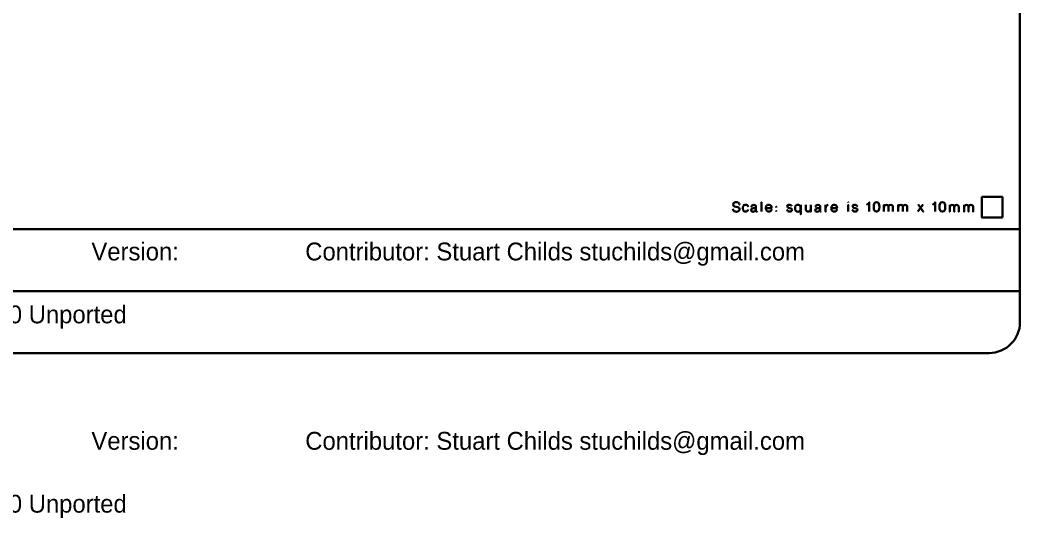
# Model space of a CAD drawing. Header units: inches. Extents: x 15 to 785, y -665 to -15.
# Drawn here: x 300.4 to 785, y -664.9 to -423.6 of the extents above; entities that cross this region are included whole.
import ezdxf

# ---------------------------------------------------------------- set-up
doc = ezdxf.new("R2010")
doc.units = ezdxf.units.IN
doc.header["$MEASUREMENT"] = 0
doc.layers.add('Layer 1', color=7, linetype='Continuous')

# ---------------------------------------------------------------- blocks, each defined once
blk = doc.blocks.new('block 2')
at = {"layer": 'Layer 1', "color": 179, "lineweight": 35, "true_color": 0x231f20}
blk.add_lwpolyline([(785, -555), (15, -555), (15, -525), (785, -525), (785, -555)], dxfattribs=at)
blk.add_open_spline([(785, -570), (785, -578.28), (778.28, -585), (770, -585), (770, -585), (30, -585), (30, -585), (21.72, -585), (15, -578.28), (15, -570), (15, -570), (15, -30), (15, -30), (15, -21.72), (21.72, -15), (30, -15), (30, -15), (770, -15), (770, -15), (778.28, -15), (785, -21.72), (785, -30), (785, -30), (785, -570), (785, -570)], degree=3, knots=[0, 0, 0, 0, 1, 1, 1, 2, 2, 2, 3, 3, 3, 4, 4, 4, 5, 5, 5, 6, 6, 6, 7, 7, 7, 8, 8, 8, 8], dxfattribs=at)
blk = doc.blocks.new('block 3')
at = {"layer": 'Layer 1', "color": 30, "lineweight": 35, "true_color": 0xf58726}
for points, knots in [([(645.92, -515.08), (645.92, -516.1), (646.69, -516.5), (647.6, -516.5), (648.52, -516.5), (649.1, -515.93), (649.12, -515.36), (649.14, -514.8), (648.85, -514.36), (648.29, -514.24), (648.29, -514.24), (646.73, -513.9), (646.73, -513.9), (646.29, -513.81), (646.03, -513.55), (646.03, -512.95), (646.03, -512.36), (646.53, -511.84), (647.45, -511.84), (648.36, -511.84), (649.03, -512.27), (649, -513.03), (649.03, -512.27), (648.36, -511.84), (647.45, -511.84), (646.53, -511.84), (646.03, -512.36), (646.03, -512.95), (646.03, -513.55), (646.28, -513.8), (646.73, -513.9), (646.73, -513.9), (648.29, -514.24), (648.29, -514.24), (648.86, -514.36), (649.14, -514.8), (649.12, -515.36), (649.1, -515.93), (648.52, -516.5), (647.6, -516.5), (646.69, -516.5), (645.92, -516.1), (645.92, -515.08)], [0, 0, 0, 0, 1, 1, 1, 2, 2, 2, 3, 3, 3, 4, 4, 4, 5, 5, 5, 6, 6, 6, 7, 7, 7, 8, 8, 8, 9, 9, 9, 10, 10, 10, 11, 11, 11, 12, 12, 12, 13, 13, 13, 14, 14, 14, 14]), ([(653.25, -515.43), (653.23, -515.96), (652.65, -516.47), (652.11, -516.47), (651.58, -516.47), (650.66, -516.38), (650.66, -514.78), (650.66, -513.2), (651.69, -513.18), (652.14, -513.18), (652.59, -513.18), (653.19, -513.53), (653.23, -513.97), (653.19, -513.53), (652.59, -513.18), (652.14, -513.18), (651.69, -513.18), (650.66, -513.2), (650.66, -514.78), (650.66, -516.38), (651.58, -516.47), (652.11, -516.47), (652.65, -516.47), (653.23, -515.96), (653.25, -515.43)], [0, 0, 0, 0, 1, 1, 1, 2, 2, 2, 3, 3, 3, 4, 4, 4, 5, 5, 5, 6, 6, 6, 7, 7, 7, 8, 8, 8, 8]), ([(657.05, -516.05), (657.05, -516.05), (657.05, -513.96), (657.05, -513.96), (657.05, -513.7), (656.92, -513.19), (656.06, -513.19), (655.2, -513.19), (654.88, -513.58), (654.88, -513.98), (654.88, -513.58), (655.2, -513.19), (656.06, -513.19), (656.92, -513.19), (657.05, -513.7), (657.05, -513.96), (657.05, -513.96), (657.05, -516.05), (657.05, -516.05), (657.05, -516.43), (657.5, -516.47), (657.5, -516.47), (657.5, -516.47), (657.05, -516.43), (657.05, -516.05)], [0, 0, 0, 0, 1, 1, 1, 2, 2, 2, 3, 3, 3, 4, 4, 4, 5, 5, 5, 6, 6, 6, 7, 7, 7, 8, 8, 8, 8]), ([(659.69, -516.47), (659.69, -516.47), (659.69, -511.89), (659.69, -511.89), (659.69, -511.89), (659.69, -516.47), (659.69, -516.47)], [0, 0, 0, 0, 1, 1, 1, 2, 2, 2, 2]), ([(661.81, -514.73), (661.81, -514.73), (664.65, -514.73), (664.65, -514.73), (664.65, -514.02), (664.37, -513.12), (663.36, -513.12), (662.36, -513.12), (661.8, -513.81), (661.8, -514.85), (661.8, -515.91), (662.52, -516.47), (663.36, -516.44), (664.21, -516.42), (664.58, -515.76), (664.62, -515.52), (664.58, -515.76), (664.21, -516.42), (663.36, -516.44), (662.52, -516.47), (661.8, -515.91), (661.8, -514.85), (661.8, -513.81), (662.36, -513.12), (663.36, -513.12), (664.37, -513.12), (664.65, -514.02), (664.65, -514.73), (664.65, -514.73), (661.81, -514.73), (661.81, -514.73)], [0, 0, 0, 0, 1, 1, 1, 2, 2, 2, 3, 3, 3, 4, 4, 4, 5, 5, 5, 6, 6, 6, 7, 7, 7, 8, 8, 8, 9, 9, 9, 10, 10, 10, 10]), ([(674.4, -513.79), (674.42, -513.63), (674.21, -513.19), (673.41, -513.16), (672.61, -513.14), (672.24, -513.39), (672.24, -513.88), (672.24, -514.38), (672.65, -514.53), (672.8, -514.57), (672.8, -514.57), (674, -514.93), (674, -514.93), (674.16, -514.97), (674.54, -515.14), (674.54, -515.61), (674.54, -516.08), (674.04, -516.47), (673.41, -516.47), (672.77, -516.47), (672.19, -516.13), (672.19, -515.63), (672.19, -516.13), (672.77, -516.47), (673.41, -516.47), (674.04, -516.47), (674.54, -516.08), (674.54, -515.61), (674.54, -515.14), (674.16, -514.97), (674, -514.93), (674, -514.93), (672.8, -514.57), (672.8, -514.57), (672.65, -514.53), (672.24, -514.38), (672.24, -513.88), (672.24, -513.39), (672.61, -513.14), (673.41, -513.16), (674.21, -513.19), (674.42, -513.63), (674.4, -513.79)], [0, 0, 0, 0, 1, 1, 1, 2, 2, 2, 3, 3, 3, 4, 4, 4, 5, 5, 5, 6, 6, 6, 7, 7, 7, 8, 8, 8, 9, 9, 9, 10, 10, 10, 11, 11, 11, 12, 12, 12, 13, 13, 13, 14, 14, 14, 14]), ([(676.02, -514.82), (676.02, -513.54), (676.63, -513.16), (677.36, -513.16), (678.11, -513.16), (678.71, -513.54), (678.71, -514.82), (678.71, -516.11), (678.11, -516.48), (677.36, -516.48), (676.63, -516.48), (676.02, -516.11), (676.02, -514.82)], [0, 0, 0, 0, 1, 1, 1, 2, 2, 2, 3, 3, 3, 4, 4, 4, 4]), ([(676.02, -514.82), (676.02, -513.54), (676.63, -513.16), (677.36, -513.16), (678.11, -513.16), (678.71, -513.54), (678.71, -514.82), (678.71, -516.11), (678.11, -516.48), (677.36, -516.48), (676.63, -516.48), (676.02, -516.11), (676.02, -514.82)], [0, 0, 0, 0, 1, 1, 1, 2, 2, 2, 3, 3, 3, 4, 4, 4, 4]), ([(678.72, -513.16), (678.72, -513.16), (678.72, -517.75), (678.72, -517.75), (678.72, -517.75), (678.72, -513.16), (678.72, -513.16)], [0, 0, 0, 0, 1, 1, 1, 2, 2, 2, 2]), ([(681.26, -513.2), (681.26, -513.2), (681.26, -515.32), (681.26, -515.62), (681.26, -515.91), (681.55, -516.45), (682.36, -516.46), (683.17, -516.47), (683.6, -515.84), (683.6, -515.25), (683.6, -515.84), (683.17, -516.47), (682.36, -516.46), (681.55, -516.45), (681.26, -515.91), (681.26, -515.62), (681.26, -515.32), (681.26, -513.2), (681.26, -513.2)], [0, 0, 0, 0, 1, 1, 1, 2, 2, 2, 3, 3, 3, 4, 4, 4, 5, 5, 5, 6, 6, 6, 6]), ([(683.6, -513.2), (683.6, -513.2), (683.6, -516.46), (683.6, -516.46), (683.6, -516.46), (683.6, -513.2), (683.6, -513.2)], [0, 0, 0, 0, 1, 1, 1, 2, 2, 2, 2]), ([(688.58, -516.47), (688.58, -516.47), (688.13, -516.43), (688.13, -516.05), (688.13, -516.05), (688.13, -513.96), (688.13, -513.96), (688.13, -513.7), (688, -513.19), (687.14, -513.19), (686.28, -513.19), (685.97, -513.58), (685.97, -513.98), (685.97, -513.58), (686.28, -513.19), (687.14, -513.19), (688, -513.19), (688.13, -513.7), (688.13, -513.96), (688.13, -513.96), (688.13, -516.05), (688.13, -516.05), (688.13, -516.43), (688.58, -516.47), (688.58, -516.47)], [0, 0, 0, 0, 1, 1, 1, 2, 2, 2, 3, 3, 3, 4, 4, 4, 5, 5, 5, 6, 6, 6, 7, 7, 7, 8, 8, 8, 8]), ([(692.04, -513.21), (691.45, -513.2), (690.77, -514.07), (690.79, -514.8), (690.77, -514.07), (691.45, -513.2), (692.04, -513.21)], [0, 0, 0, 0, 1, 1, 1, 2, 2, 2, 2]), ([(690.79, -513.21), (690.79, -513.21), (690.79, -516.47), (690.79, -516.47), (690.79, -516.47), (690.79, -513.21), (690.79, -513.21)], [0, 0, 0, 0, 1, 1, 1, 2, 2, 2, 2]), ([(693.5, -514.73), (693.5, -514.73), (696.34, -514.73), (696.34, -514.73), (696.34, -514.02), (696.06, -513.12), (695.05, -513.12), (694.05, -513.12), (693.5, -513.81), (693.5, -514.85), (693.5, -515.91), (694.21, -516.47), (695.05, -516.44), (695.9, -516.42), (696.27, -515.76), (696.32, -515.52), (696.27, -515.76), (695.9, -516.42), (695.05, -516.44), (694.21, -516.47), (693.5, -515.91), (693.5, -514.85), (693.5, -513.81), (694.05, -513.12), (695.05, -513.12), (696.06, -513.12), (696.34, -514.02), (696.34, -514.73), (696.34, -514.73), (693.5, -514.73), (693.5, -514.73)], [0, 0, 0, 0, 1, 1, 1, 2, 2, 2, 3, 3, 3, 4, 4, 4, 5, 5, 5, 6, 6, 6, 7, 7, 7, 8, 8, 8, 9, 9, 9, 10, 10, 10, 10]), ([(701.78, -511.99), (701.78, -511.99), (701.78, -511.88), (701.78, -511.88), (701.78, -511.88), (701.78, -511.99), (701.78, -511.99)], [0, 0, 0, 0, 1, 1, 1, 2, 2, 2, 2]), ([(701.78, -516.46), (701.78, -516.46), (701.78, -513.2), (701.78, -513.2), (701.78, -513.2), (701.78, -516.47), (701.78, -516.46)], [0, 0, 0, 0, 1, 1, 1, 2, 2, 2, 2]), ([(705.1, -513.16), (704.3, -513.14), (703.94, -513.39), (703.94, -513.88), (703.94, -514.38), (704.35, -514.53), (704.5, -514.57), (704.5, -514.57), (705.7, -514.93), (705.7, -514.93), (705.86, -514.97), (706.24, -515.14), (706.24, -515.61), (706.24, -516.08), (705.74, -516.47), (705.1, -516.47), (704.47, -516.47), (703.89, -516.13), (703.89, -515.63), (703.89, -516.13), (704.47, -516.47), (705.1, -516.47), (705.74, -516.47), (706.24, -516.08), (706.24, -515.61), (706.24, -515.14), (705.86, -514.97), (705.7, -514.93), (705.7, -514.93), (704.5, -514.57), (704.5, -514.57), (704.35, -514.53), (703.94, -514.38), (703.94, -513.88), (703.94, -513.39), (704.3, -513.14), (705.1, -513.16), (705.91, -513.19), (706.11, -513.63), (706.1, -513.79), (706.11, -513.63), (705.91, -513.19), (705.1, -513.16)], [0, 0, 0, 0, 1, 1, 1, 2, 2, 2, 3, 3, 3, 4, 4, 4, 5, 5, 5, 6, 6, 6, 7, 7, 7, 8, 8, 8, 9, 9, 9, 10, 10, 10, 11, 11, 11, 12, 12, 12, 13, 13, 13, 14, 14, 14, 14]), ([(711.98, -516.47), (711.98, -516.47), (711.98, -511.89), (711.98, -511.89), (711.98, -512.67), (711.22, -512.85), (710.9, -512.88), (711.22, -512.85), (711.98, -512.67), (711.98, -511.89), (711.98, -511.89), (711.98, -516.47), (711.98, -516.47)], [0, 0, 0, 0, 1, 1, 1, 2, 2, 2, 3, 3, 3, 4, 4, 4, 4]), ([(714.11, -514.18), (714.11, -512.92), (714.38, -511.89), (715.49, -511.89), (716.61, -511.89), (716.88, -512.92), (716.88, -514.18), (716.88, -515.44), (716.61, -516.47), (715.49, -516.47), (714.38, -516.47), (714.11, -515.44), (714.11, -514.18)], [0, 0, 0, 0, 1, 1, 1, 2, 2, 2, 3, 3, 3, 4, 4, 4, 4]), ([(714.11, -514.18), (714.11, -512.92), (714.38, -511.89), (715.49, -511.89), (716.61, -511.89), (716.88, -512.92), (716.88, -514.18), (716.88, -515.44), (716.61, -516.47), (715.49, -516.47), (714.38, -516.47), (714.11, -515.44), (714.11, -514.18)], [0, 0, 0, 0, 1, 1, 1, 2, 2, 2, 3, 3, 3, 4, 4, 4, 4]), ([(721.23, -516.47), (721.23, -516.47), (721.23, -514.35), (721.23, -514.05), (721.23, -513.76), (721.04, -513.21), (720.24, -513.21), (719.43, -513.2), (719.07, -513.83), (719.07, -514.42), (719.07, -513.83), (719.43, -513.2), (720.24, -513.21), (721.04, -513.21), (721.23, -513.76), (721.23, -514.05), (721.23, -514.35), (721.23, -516.47), (721.23, -516.47)], [0, 0, 0, 0, 1, 1, 1, 2, 2, 2, 3, 3, 3, 4, 4, 4, 5, 5, 5, 6, 6, 6, 6]), ([(719.07, -516.47), (719.07, -516.47), (719.07, -513.21), (719.07, -513.21), (719.07, -513.21), (719.07, -516.47), (719.07, -516.47)], [0, 0, 0, 0, 1, 1, 1, 2, 2, 2, 2]), ([(723.42, -516.47), (723.42, -516.47), (723.42, -514.35), (723.42, -514.05), (723.42, -513.76), (723.14, -513.21), (722.33, -513.21), (721.53, -513.2), (721.23, -513.83), (721.23, -514.42), (721.23, -513.83), (721.53, -513.2), (722.33, -513.21), (723.14, -513.21), (723.42, -513.76), (723.42, -514.05), (723.42, -514.35), (723.42, -516.47), (723.42, -516.47)], [0, 0, 0, 0, 1, 1, 1, 2, 2, 2, 3, 3, 3, 4, 4, 4, 5, 5, 5, 6, 6, 6, 6]), ([(728.21, -516.47), (728.21, -516.47), (728.21, -514.35), (728.21, -514.05), (728.21, -513.76), (728.02, -513.21), (727.21, -513.21), (726.4, -513.2), (726.04, -513.83), (726.04, -514.42), (726.04, -513.83), (726.4, -513.2), (727.21, -513.21), (728.02, -513.21), (728.21, -513.76), (728.21, -514.05), (728.21, -514.35), (728.21, -516.47), (728.21, -516.47)], [0, 0, 0, 0, 1, 1, 1, 2, 2, 2, 3, 3, 3, 4, 4, 4, 5, 5, 5, 6, 6, 6, 6]), ([(726.04, -516.47), (726.04, -516.47), (726.04, -513.21), (726.04, -513.21), (726.04, -513.21), (726.04, -516.47), (726.04, -516.47)], [0, 0, 0, 0, 1, 1, 1, 2, 2, 2, 2]), ([(730.39, -516.47), (730.39, -516.47), (730.39, -514.35), (730.39, -514.05), (730.39, -513.76), (730.11, -513.21), (729.31, -513.21), (728.5, -513.2), (728.21, -513.83), (728.21, -514.42), (728.21, -513.83), (728.5, -513.2), (729.31, -513.21), (730.11, -513.21), (730.39, -513.76), (730.39, -514.05), (730.39, -514.35), (730.39, -516.47), (730.39, -516.47)], [0, 0, 0, 0, 1, 1, 1, 2, 2, 2, 3, 3, 3, 4, 4, 4, 5, 5, 5, 6, 6, 6, 6]), ([(735.5, -516.47), (735.5, -516.47), (736.81, -514.65), (736.81, -514.65), (736.81, -514.65), (735.77, -513.21), (735.77, -513.21), (735.77, -513.21), (736.81, -514.65), (736.81, -514.65), (736.81, -514.65), (737.86, -513.21), (737.86, -513.21), (737.86, -513.21), (736.81, -514.65), (736.81, -514.65), (736.81, -514.65), (738.12, -516.47), (738.12, -516.47), (738.12, -516.47), (736.81, -514.65), (736.81, -514.65), (736.81, -514.65), (735.5, -516.47), (735.5, -516.47)], [0, 0, 0, 0, 1, 1, 1, 2, 2, 2, 3, 3, 3, 4, 4, 4, 5, 5, 5, 6, 6, 6, 7, 7, 7, 8, 8, 8, 8]), ([(743.88, -516.47), (743.88, -516.47), (743.88, -511.89), (743.88, -511.89), (743.88, -512.67), (743.12, -512.85), (742.8, -512.88), (743.12, -512.85), (743.88, -512.67), (743.88, -511.89), (743.88, -511.89), (743.88, -516.47), (743.88, -516.47)], [0, 0, 0, 0, 1, 1, 1, 2, 2, 2, 3, 3, 3, 4, 4, 4, 4]), ([(746.01, -514.18), (746.01, -512.92), (746.28, -511.89), (747.4, -511.89), (748.51, -511.89), (748.78, -512.92), (748.78, -514.18), (748.78, -515.44), (748.51, -516.47), (747.4, -516.47), (746.28, -516.47), (746.01, -515.44), (746.01, -514.18)], [0, 0, 0, 0, 1, 1, 1, 2, 2, 2, 3, 3, 3, 4, 4, 4, 4]), ([(746.01, -514.18), (746.01, -512.92), (746.28, -511.89), (747.4, -511.89), (748.51, -511.89), (748.78, -512.92), (748.78, -514.18), (748.78, -515.44), (748.51, -516.47), (747.4, -516.47), (746.28, -516.47), (746.01, -515.44), (746.01, -514.18)], [0, 0, 0, 0, 1, 1, 1, 2, 2, 2, 3, 3, 3, 4, 4, 4, 4]), ([(753.14, -514.05), (753.14, -513.76), (752.95, -513.21), (752.14, -513.21), (751.33, -513.2), (750.97, -513.83), (750.97, -514.42), (750.97, -513.83), (751.33, -513.2), (752.14, -513.21), (752.95, -513.21), (753.14, -513.76), (753.14, -514.05), (753.14, -514.35), (753.14, -516.47), (753.14, -516.47), (753.14, -516.47), (753.14, -514.35), (753.14, -514.05)], [0, 0, 0, 0, 1, 1, 1, 2, 2, 2, 3, 3, 3, 4, 4, 4, 5, 5, 5, 6, 6, 6, 6]), ([(750.97, -513.21), (750.97, -513.21), (750.97, -516.47), (750.97, -516.47), (750.97, -516.47), (750.97, -513.21), (750.97, -513.21)], [0, 0, 0, 0, 1, 1, 1, 2, 2, 2, 2]), ([(755.32, -514.05), (755.32, -513.76), (755.04, -513.21), (754.24, -513.21), (753.43, -513.2), (753.14, -513.83), (753.14, -514.42), (753.14, -513.83), (753.43, -513.2), (754.24, -513.21), (755.04, -513.21), (755.32, -513.76), (755.32, -514.05), (755.32, -514.35), (755.32, -516.47), (755.32, -516.47), (755.32, -516.47), (755.32, -514.35), (755.32, -514.05)], [0, 0, 0, 0, 1, 1, 1, 2, 2, 2, 3, 3, 3, 4, 4, 4, 5, 5, 5, 6, 6, 6, 6]), ([(760.11, -514.05), (760.11, -513.76), (759.92, -513.21), (759.11, -513.21), (758.3, -513.2), (757.94, -513.83), (757.94, -514.42), (757.94, -513.83), (758.3, -513.2), (759.11, -513.21), (759.92, -513.21), (760.11, -513.76), (760.11, -514.05), (760.11, -514.35), (760.11, -516.47), (760.11, -516.47), (760.11, -516.47), (760.11, -514.35), (760.11, -514.05)], [0, 0, 0, 0, 1, 1, 1, 2, 2, 2, 3, 3, 3, 4, 4, 4, 5, 5, 5, 6, 6, 6, 6]), ([(757.94, -513.21), (757.94, -513.21), (757.94, -516.47), (757.94, -516.47), (757.94, -516.47), (757.94, -513.21), (757.94, -513.21)], [0, 0, 0, 0, 1, 1, 1, 2, 2, 2, 2]), ([(762.29, -514.05), (762.29, -513.76), (762.01, -513.21), (761.21, -513.21), (760.4, -513.2), (760.11, -513.83), (760.11, -514.42), (760.11, -513.83), (760.4, -513.2), (761.21, -513.21), (762.01, -513.21), (762.29, -513.76), (762.29, -514.05), (762.29, -514.35), (762.29, -516.47), (762.29, -516.47), (762.29, -516.47), (762.29, -514.35), (762.29, -514.05)], [0, 0, 0, 0, 1, 1, 1, 2, 2, 2, 3, 3, 3, 4, 4, 4, 5, 5, 5, 6, 6, 6, 6]), ([(655.68, -516.5), (655.16, -516.49), (654.74, -516.32), (654.74, -515.74), (654.74, -515.15), (655.09, -514.9), (655.77, -514.83), (656.43, -514.77), (656.73, -514.67), (657.05, -514.58), (656.73, -514.67), (656.43, -514.77), (655.77, -514.83), (655.09, -514.9), (654.74, -515.15), (654.74, -515.74), (654.74, -516.32), (655.16, -516.49), (655.68, -516.5), (656.2, -516.52), (656.86, -515.91), (657.05, -515.63), (656.86, -515.91), (656.2, -516.52), (655.68, -516.5)], [0, 0, 0, 0, 1, 1, 1, 2, 2, 2, 3, 3, 3, 4, 4, 4, 5, 5, 5, 6, 6, 6, 7, 7, 7, 8, 8, 8, 8]), ([(666.9, -514.46), (666.9, -514.46), (666.9, -514.11), (666.9, -514.11), (666.9, -514.11), (666.9, -514.46), (666.9, -514.46)], [0, 0, 0, 0, 1, 1, 1, 2, 2, 2, 2]), ([(666.9, -516.47), (666.9, -516.47), (666.9, -516.12), (666.9, -516.12), (666.9, -516.12), (666.9, -516.47), (666.9, -516.47)], [0, 0, 0, 0, 1, 1, 1, 2, 2, 2, 2]), ([(688.13, -515.63), (687.94, -515.91), (687.29, -516.52), (686.77, -516.5), (686.24, -516.49), (685.82, -516.32), (685.82, -515.74), (685.82, -515.15), (686.18, -514.9), (686.85, -514.83), (687.52, -514.77), (687.81, -514.67), (688.13, -514.58), (687.81, -514.67), (687.52, -514.77), (686.85, -514.83), (686.18, -514.9), (685.82, -515.15), (685.82, -515.74), (685.82, -516.32), (686.24, -516.49), (686.77, -516.5), (687.29, -516.52), (687.94, -515.91), (688.13, -515.63)], [0, 0, 0, 0, 1, 1, 1, 2, 2, 2, 3, 3, 3, 4, 4, 4, 5, 5, 5, 6, 6, 6, 7, 7, 7, 8, 8, 8, 8])]:
    blk.add_open_spline(points, degree=3, knots=knots, dxfattribs=at)

msp = doc.modelspace()

# ---------------------------------------------------------------- linework, layer by layer
at = {"layer": 'Layer 1', "color": 30, "lineweight": 35, "true_color": 0xf58726}
msp.add_lwpolyline([(776.52, -519.35), (766.52, -519.35), (766.52, -509.35), (776.52, -509.35), (776.52, -519.35)], dxfattribs=at)

# ---------------------------------------------------------------- block references
at = {"layer": 'Layer 1'}
for name in ['block 2', 'block 3']:
    msp.add_blockref(name, (0, 0), dxfattribs=at)

# ---------------------------------------------------------------- texts
at = {"layer": 'Layer 1', "color": 179, "true_color": 0x231f20, "char_height": 8.636, "attachment_point": 7}
for s, insert in [('\\fEng_HelvLine Normal|b0|i0|c0|p34;\\W1;Date: 15-10-14^I^IFile Name: DRMA-01^I^IVersion:^I^IContributor: Stuart Childs stuchilds\\fMyriad Pro|b0|i0|c0|p34;@\\fEng_HelvLine Normal|b0|i0|c0|p34;gmail.com^I^I', (24.12, -542.71)), ('\\fEng_HelvLine Normal|b0|i0|c0|p34;\\W1;License: Creative Commons Attribution Sharealike 4.0 Unported^I^I', (24.12, -573.19)), ('\\fEng_HelvLine Normal|b0|i0|c0|p34;\\W1;Date: 13-06-12^I^IFile Name: DRBO-03^I^IVersion:^I^IContributor: Stuart Childs stuchilds\\fMyriad Pro|b0|i0|c0|p34;@\\fEng_HelvLine Normal|b0|i0|c0|p34;gmail.com^I^I', (24.12, -634.46)), ('\\fEng_HelvLine Normal|b0|i0|c0|p34;\\W1;License: Creative Commons Attribution Sharealike 3.0 Unported^I^I', (24.12, -664.94))]:
    msp.add_mtext(s, dxfattribs=dict(at, insert=insert))

doc.saveas('drawing.dxf')
